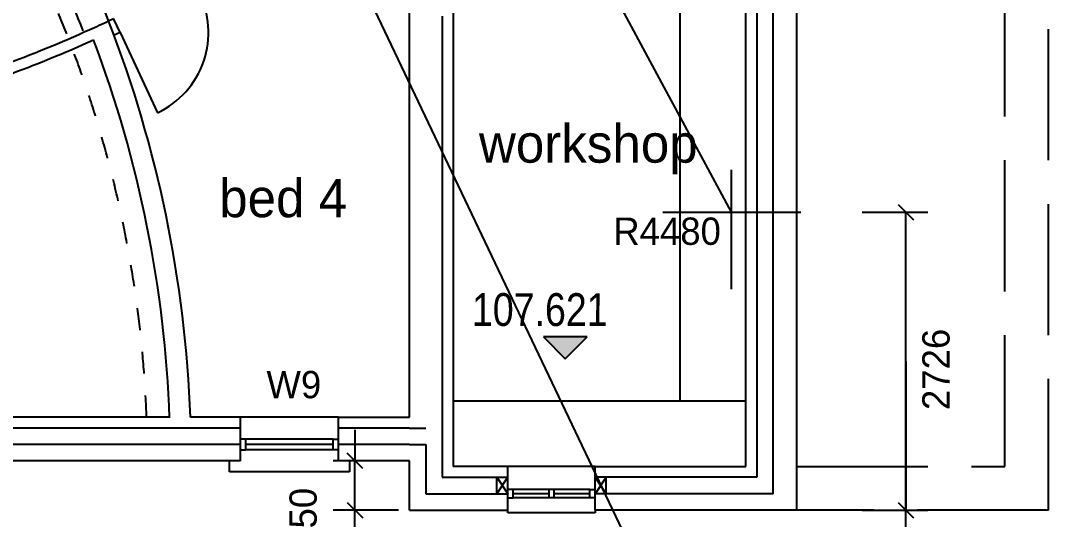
# Model space of a CAD drawing. Header units: millimetres. Extents: x -31195 to 21067, y -14865 to 15436.
# Drawn here: x -2209 to 7203, y -8138 to -3574 of the extents above; entities that cross this region are included whole.
import ezdxf

# ---------------------------------------------------------------- set-up
doc = ezdxf.new("R2010")
doc.units = ezdxf.units.MM
doc.linetypes.add('DASHDOT', pattern=[16, 12, -4])
doc.linetypes.add('HIDDEN', pattern=[16, 2, -2, 2, -2, 2, -2, 2, -2])
for name, color, linetype, true_color in [('00_-_ELEVATIONS', 7, 'Continuous', 0xffffff), ('1', 7, 'Continuous', 0xffffff), ('CAVITY', 7, 'Continuous', 0xffffff), ('NEW_LGF', 7, 'Continuous', 0xffffff)]:
    doc.layers.add(name, color=color, linetype=linetype, true_color=true_color)
doc.styles.add('ARIALN', font='ARIALN.TTF', dxfattribs={"height": 0.2})
doc.dimstyles.new('ISO-25', dxfattribs={"dimtxt": 2.5, "dimasz": 2.5, "dimexe": 1.25, "dimexo": 0.625, "dimtad": 1, "dimtxsty": 'Standard', "dimcen": 2.5, "dimadec": 0, "dimazin": 0, "dimtfac": 1, "dimtmove": 0, "dimatfit": 3, "dimfxl": 1, "dimarcsym": 0})

# ---------------------------------------------------------------- blocks, each defined once
blk = doc.blocks.new('A3E61BD9')
at = {"layer": '00_-_ELEVATIONS', "linetype": 'Continuous', "ltscale": 100}
blk.add_hatch(color=15, dxfattribs=at).paths.add_polyline_path([(776.3, 200), (1176.3, 200), (976.3, 0)])
at = {"layer": '00_-_ELEVATIONS', "color": 2, "linetype": 'Continuous', "ltscale": 100}
for p, q in [((776.3, 200), (976.3, 0)), ((1176.3, 200), (776.3, 200)), ((976.3, 0), (1176.3, 200))]:
    blk.add_line(p, q, dxfattribs=at)
at = {"layer": '00_-_ELEVATIONS', "color": 15, "linetype": 'Continuous', "ltscale": 100, "style": 'ARIALN'}
blk.add_text('107.621', height=300, rotation=359.94937, dxfattribs=at).set_placement((122.1, 300.8))
at = {"layer": '00_-_ELEVATIONS'}
blk.add_attdef('Sfb', (0, 0), '', height=1, dxfattribs=at)
blk = doc.blocks.new('3452B29D')
at = {"layer": '1', "color": 1, "linetype": 'Continuous', "ltscale": 100}
for p, q in [((900, 425), (100, 425)), ((100, 0), (100, 25)), ((900, 0), (100, 0)), ((900, 25), (900, 0))]:
    blk.add_line(p, q, dxfattribs=at)
at = {"layer": '1', "color": 3, "linetype": 'Continuous', "ltscale": 100}
for p, q in [((150, 212.5), (100, 212.5)), ((150, 137.5), (150, 212.5)), ((850, 212.5), (150, 212.5)), ((475, 212.5), (475, 137.5)), ((525, 137.5), (525, 212.5)), ((850, 137.5), (850, 212.5)), ((850, 212.5), (900, 212.5)), ((100, 137.5), (150, 137.5)), ((475, 175), (150, 175)), ((850, 137.5), (150, 137.5)), ((850, 175), (525, 175)), ((900, 137.5), (850, 137.5))]:
    blk.add_line(p, q, dxfattribs=at)
at = {"layer": '1'}
for tag in ['Width', 'Width_FORMULA', 'Arch_group', 'TYPE', 'Floor', 'Part_Number', 'Description', 'Manufacturer', 'Quantity', 'Symbol_Path', 'Opening_height', 'Sfb', 'Height', 'PAT_NAME', 'Group', 'PREFIX', 'IDENTIFIER', 'NUMBER', 'OUTER_LEAF', 'CAVITY', 'INNER_LEAF', 'Return_type']:
    blk.add_attdef(tag, (0, 0), '', height=1, dxfattribs=at)
blk = doc.blocks.new('CE904E3C')
at = {"layer": 'NEW_LGF', "color": 2, "linetype": 'Continuous', "ltscale": 100}
for p, q in [((13585, 2132.8), (13585, 1850)), ((13985, 1850), (13385, 1850)), ((13585, 1400), (13585, 1850)), ((13985, 1400), (13385, 1400)), ((13585, 1117.2), (13585, 1400))]:
    blk.add_line(p, q, dxfattribs=at)
at = {"layer": 'NEW_LGF', "color": 4, "linetype": 'Continuous', "ltscale": 100}
for p, q in [((13655.7, 1779.3), (13514.3, 1920.7)), ((13514.3, 1470.7), (13655.7, 1329.3))]:
    blk.add_line(p, q, dxfattribs=at)
at = {"layer": 'NEW_LGF', "color": 3, "linetype": 'Continuous', "ltscale": 100}
blk.add_text('450', height=250, rotation=90, dxfattribs=at).set_placement((13235, 1045.6))
at = {"layer": 'NEW_LGF'}
blk.add_attdef('Sfb', (0, 0), '', height=1, dxfattribs=at)
blk = doc.blocks.new('01169B87')
at = {"layer": 'NEW_LGF', "color": 2, "linetype": 'Continuous', "ltscale": 100}
for p, q in [((1000, 500), (100, 500)), ((150, 300), (100, 300)), ((150, 200), (150, 300)), ((950, 200), (950, 300)), ((950, 300), (1000, 300)), ((100, 200), (150, 200)), ((950, 250), (150, 250)), ((1000, 200), (950, 200)), ((0, 0), (0, 100)), ((1100, 100), (1100, 0)), ((1100, 0), (0, 0))]:
    blk.add_line(p, q, dxfattribs=at)
at = {"layer": 'NEW_LGF', "color": 1, "linetype": 'Continuous', "ltscale": 100}
for p, q in [((950, 300), (150, 300)), ((950, 200), (150, 200))]:
    blk.add_line(p, q, dxfattribs=at)
at = {"layer": 'NEW_LGF'}
for tag in ['Width', 'Width_FORMULA', 'Arch_group', 'TYPE', 'Floor', 'Sfb', 'Part_Number', 'Description', 'Manufacturer', 'Quantity', 'Height', 'Symbol_Path', 'Opening_height', 'PAT_NAME', 'Group', 'Return_type', 'PREFIX', 'IDENTIFIER', 'NUMBER', 'OUTER_LEAF', 'CAVITY', 'INNER_LEAF']:
    blk.add_attdef(tag, (0, 0), '', height=1, dxfattribs=at)
blk = doc.blocks.new('061C2087')
at = {"layer": 'NEW_LGF', "color": 4, "linetype": 'Continuous', "ltscale": 100}
for p, q in [((15480, 686.2), (15480, 13986.2)), ((15015, 1086.2), (15015, 13586.2)), ((11935, 1536.2), (11935, 5505.1)), ((12335, 5245), (12335, 1086.2)), ((9737.7, 1536.2), (4352.8, 1536.2)), ((10385.8, 1536.2), (9927.8, 1536.2)), ((10385.8, 1136.2), (10385.8, 1536.2)), ((11285.8, 1136.2), (11285.8, 1536.2)), ((11285.8, 1536.2), (11935, 1536.2)), ((10385.8, 1136.2), (3960, 1136.2)), ((11935, 1136.2), (11285.8, 1136.2)), ((11935, 686.2), (11935, 1136.2))]:
    blk.add_line(p, q, dxfattribs=at)
at = {"layer": 'NEW_LGF', "color": 2, "linetype": 'Continuous', "ltscale": 100}
for p, q in [((15265, 836.2), (15265, 13836.2)), ((15115, 13686.2), (15115, 986.2)), ((12235, 5203.7), (12235, 986.2)), ((10385.8, 1436.2), (4255.9, 1436.2)), ((11935, 1436.2), (11285.8, 1436.2)), ((10385.8, 1286.2), (4109, 1286.2)), ((11935, 1286.2), (11285.8, 1286.2)), ((12085, 1286.2), (12085, 836.2))]:
    blk.add_line(p, q, dxfattribs=at)
at = {"layer": 'NEW_LGF', "color": 3, "linetype": 'DASHDOT', "ltscale": 100}
for p, q in [((17385, 1086.2), (17385, 7621.2)), ((17785, 686.2), (17785, 7221.2)), ((15480, 1086.2), (17385, 1086.2)), ((17785, 686.2), (15480, 686.2))]:
    blk.add_line(p, q, dxfattribs=at)
at = {"layer": 'NEW_LGF', "color": 1, "linetype": 'HIDDEN', "ltscale": 100}
blk.add_arc((-1161, 1136.6), 10696, 2.14137, 35.4241, dxfattribs=at)
blk.add_arc((-1161, 1136.6), 10696, 2.14137, 35.4241, dxfattribs=at)
at = {"layer": 'NEW_LGF', "color": 4, "linetype": 'Continuous', "ltscale": 100}
for centre, radius, start, end in [((3807.7, 16653.8), 12685.6, 294.19185, 295.05151), ((3807.7, 16653.8), 12685.6, 294.19185, 295.05151), ((-1161, 1136.6), 11096, 2.06414, 21.2685), ((-1161, 1136.6), 11096, 2.06414, 21.2685), ((-1161, 1136.6), 10906, 2.06414, 20.68382), ((-1161, 1136.6), 10906, 2.06414, 20.68382)]:
    blk.add_arc(centre, radius, start, end, dxfattribs=at)
at = {"layer": 'NEW_LGF', "color": 3, "linetype": 'Continuous', "ltscale": 100}
for radius, end in [(12685.6, 294.19185), (12685.6, 294.19185), (12785.6, 294.16644), (12785.6, 294.16644)]:
    blk.add_arc((3807.7, 16653.8), radius, 286.35363, end, dxfattribs=at)
at = {"layer": 'NEW_LGF', "color": 9, "linetype": 'Continuous', "ltscale": 100}
blk.add_text('W9', height=250, dxfattribs=at).set_placement((10624.8, 1709.4))
at = {"layer": 'NEW_LGF'}
blk.add_attdef('Sfb', (0, 0), '', height=1, dxfattribs=at)
blk = doc.blocks.new('41D1A317')
at = {"layer": 'NEW_LGF', "color": 4, "linetype": 'Continuous', "ltscale": 100}
for p, q in [((37022.6, 8727.4), (37164, 8586)), ((37022.6, 6001), (37164, 5859.6))]:
    blk.add_line(p, q, dxfattribs=at)
at = {"layer": 'NEW_LGF', "color": 9, "linetype": 'Continuous', "ltscale": 100}
for p, q in [((36693.3, 8656.7), (37293.3, 8656.7)), ((37093.3, 5930.3), (37093.3, 8656.7)), ((37093.3, 7293.5), (37093.3, 8656.7)), ((37093.3, 7293.5), (37093.3, 5930.3)), ((36693.3, 5930.3), (37293.3, 5930.3)), ((36693.3, 5930.3), (37293.3, 5930.3)), ((37093.3, 3028), (37093.3, 5930.3)), ((37093.3, 4479.1), (37093.3, 5930.3))]:
    blk.add_line(p, q, dxfattribs=at)
at = {"layer": 'NEW_LGF', "color": 2, "linetype": 'Continuous', "ltscale": 100}
for p, q in [((32548.3, 6680.3), (32698.3, 6680.3)), ((32548.3, 6530.3), (32698.3, 6530.3))]:
    blk.add_line(p, q, dxfattribs=at)
at = {"layer": 'NEW_LGF', "color": 15, "linetype": 'Continuous', "ltscale": 100}
for s, p in [('workshop', (33183.6, 9108.5)), ('bed 4', (30805.3, 8609.8))]:
    blk.add_text(s, height=350, dxfattribs=at).set_placement(p)
at = {"layer": 'NEW_LGF', "color": 9, "linetype": 'Continuous', "ltscale": 100}
blk.add_text('2726', height=250, rotation=90, dxfattribs=at).set_placement((37493.3, 6845.5))
at = {"layer": 'NEW_LGF'}
blk.add_attdef('Sfb', (0, 0), '', height=1, dxfattribs=at)
blk = doc.blocks.new('BABB2D99')
at = {"layer": 'NEW_LGF', "color": 2, "linetype": 'Continuous', "ltscale": 100}
for p, q in [((2078.8, 0), (2078.8, 3844.2)), ((0, 0), (2680, 0))]:
    blk.add_line(p, q, dxfattribs=at)
at = {"layer": 'NEW_LGF'}
blk.add_attdef('Sfb', (0, 0), '', height=1, dxfattribs=at)
blk = doc.blocks.new('3A1BD571')
at = {"layer": 'NEW_LGF', "color": 2, "linetype": 'Continuous', "ltscale": 100}
for radius in [11096, 11096, 10846, 10846]:
    blk.add_arc((-9235.4, -3934.3), radius, 21.2685, 31.62405, dxfattribs=at)
at = {"layer": 'NEW_LGF'}
blk.add_attdef('Sfb', (0, 0), '', height=1, dxfattribs=at)
blk = doc.blocks.new('CLOSER')
at = {"layer": 'CAVITY', "color": 2, "linetype": 'Continuous', "ltscale": 100}
for p, q in [((0, 0), (100, 150)), ((0, 150), (100, 0)), ((1000, 0), (900, 150)), ((1000, 150), (900, 0))]:
    blk.add_line(p, q, dxfattribs=at)
at = {"layer": 'CAVITY'}
for tag in ['PAT_NAME', 'Group', 'CAVITY_PEN']:
    blk.add_attdef(tag, (0, 0), '', height=1, dxfattribs=at)
blk = doc.blocks.new('286C7CDB')
at = {"layer": 'NEW_LGF', "color": 9, "linetype": 'Continuous', "ltscale": 100}
for p, q in [((625.2, 1092.7), (625.2, 0)), ((0, 705.6), (1260.8, 705.6))]:
    blk.add_line(p, q, dxfattribs=at)
at = {"layer": 'NEW_LGF'}
blk.add_attdef('Sfb', (0, 0), '', height=1, dxfattribs=at)
blk = doc.blocks.new('065FBD8F')
at = {"layer": '1', "color": 4, "linetype": 'Continuous', "ltscale": 100}
blk.add_arc((15996.6, 10127.1), 10296, 259.48854, 259.60798, dxfattribs=at)
blk.add_arc((15996.6, 10127.1), 10296, 259.48854, 259.60798, dxfattribs=at)
blk = doc.blocks.new('9B1C8A74')
at = {"layer": '1', "color": 4, "linetype": 'Continuous', "ltscale": 100}
for p, q in [((1030, 6298.6), (530, 6298.6)), ((1030, 5898.6), (1030, 6298.6)), ((1830, 5898.6), (1830, 6298.6)), ((1830, 6298.6), (3210, 6298.6)), ((130, 5898.6), (1030, 5898.6)), ((3675, 5898.6), (1830, 5898.6))]:
    blk.add_line(p, q, dxfattribs=at)
at = {"layer": '1', "color": 2, "linetype": 'Continuous', "ltscale": 100}
for p, q in [((430, 6198.6), (1030, 6198.6)), ((930, 6048.6), (930, 6198.6)), ((3310, 6198.6), (1830, 6198.6)), ((1930, 6048.6), (1930, 6198.6)), ((280, 6048.6), (1030, 6048.6)), ((3460, 6048.6), (1830, 6048.6))]:
    blk.add_line(p, q, dxfattribs=at)
blk = doc.blocks.new('FBBECF31')
at = {"layer": 'NEW_LGF', "color": 2, "linetype": 'Continuous', "ltscale": 100}
for p, q in [((801.8, 1250), (758.1, 1225.8)), ((826.2, 1103.5), (758.1, 1225.8)), ((826.2, 1103.5), (869.9, 1127.8)), ((0, 840), (45.3, 861.2)), ((104.6, 734.3), (45.3, 861.2)), ((104.6, 734.3), (50.1, 708.8))]:
    blk.add_line(p, q, dxfattribs=at)
at = {"layer": 'NEW_LGF', "color": 4, "linetype": 'Continuous', "ltscale": 100}
blk.add_line((104.6, 734.3), (447.8, 0), dxfattribs=at)
at = {"layer": 'NEW_LGF', "color": 2, "linetype": 'Continuous', "ltscale": 100}
blk.add_arc((104.6, 734.3), 810.6, 295.05151, 27.09256, dxfattribs=at)
blk.add_arc((104.6, 734.3), 810.6, 295.05151, 27.09256, dxfattribs=at)
at = {"layer": 'NEW_LGF'}
blk.add_attdef('Sfb', (0, 0), '', height=1, dxfattribs=at)
blk = doc.blocks.new('089B8425')
at = {"layer": '1', "color": 9, "linetype": 'Continuous', "ltscale": 100}
blk.add_text('R4480', height=250, dxfattribs=at).set_placement((3711.4, 5508.8))
for points in [[(180, 10479.2), (5088.1, 180)], [(2667.2, 9750.8), (4791.4, 5808.7)]]:
    blk.add_leader(points, dimstyle='ISO-25', override={"dimasz": 200}, dxfattribs=at)

msp = doc.modelspace()

# ---------------------------------------------------------------- block references
at = {"layer": '00_-_ELEVATIONS'}
msp.add_blockref('A3E61BD9', (1801.9, -6668.7), dxfattribs=at)
at = {"layer": '1'}
for name, p in [('065FBD8F', (-10307.7, -5330.2)), ('9B1C8A74', (1222.9, -13951.3)), ('089B8425', (-493, -11135)), ('3452B29D', (2152.9, -8077.7))]:
    msp.add_blockref(name, p, dxfattribs=at)
at = {"layer": 'CAVITY'}
msp.add_blockref('CLOSER', (2152.9, -7902.7), dxfattribs=at)
at = {"layer": 'NEW_LGF'}
for name, p in [('41D1A317', (-31195.4, -13983)), ('CE904E3C', (-12732.1, -9452.5)), ('061C2087', (-10582.1, -8739)), ('3A1BD571', (-2507.7, -3668.1)), ('FBBECF31', (-1402.9, -4417.4)), ('BABB2D99', (1752.9, -7052.7)), ('286C7CDB', (3673.3, -6031.9)), ('01169B87', (-296.3, -7702.7))]:
    msp.add_blockref(name, p, dxfattribs=at)

doc.saveas('drawing.dxf')
